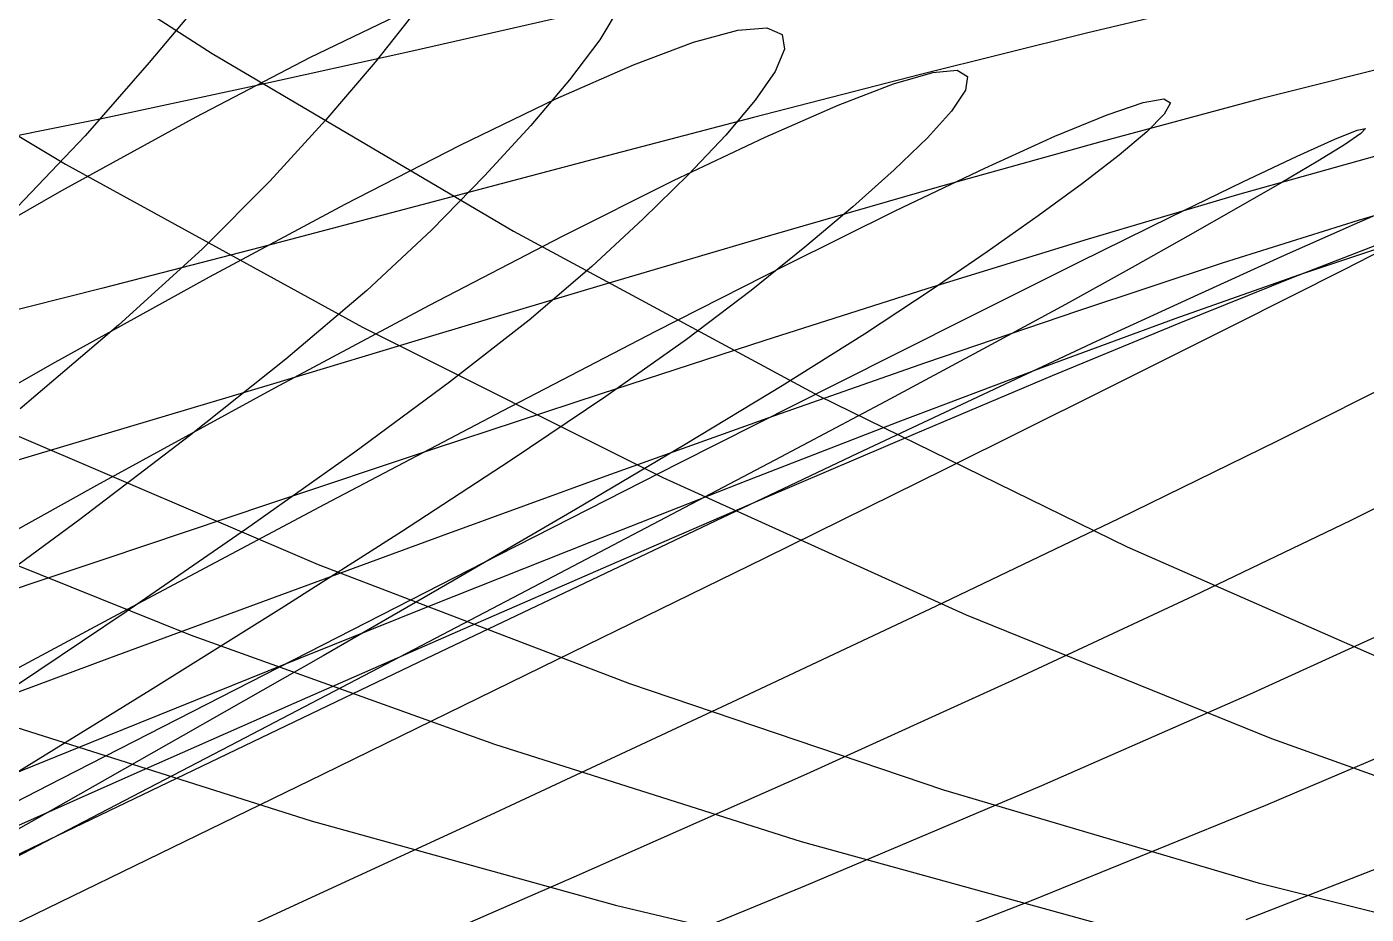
# Model space of a CAD drawing. Extents: x -607 to 1285, y -867 to 355.
# Drawn here: x 855.6 to 963.6, y -409.6 to -338 of the extents above; entities that cross this region are included whole.
import ezdxf

# ---------------------------------------------------------------- set-up
doc = ezdxf.new("R2010")
doc.units = 0
for name, color, linetype in [('0_10004', 7, 'CONTINUOUS'), ('0_10005', 7, 'CONTINUOUS'), ('0_10006', 7, 'CONTINUOUS'), ('0_10007', 7, 'CONTINUOUS'), ('0_10108', 7, 'CONTINUOUS'), ('0_10109', 7, 'CONTINUOUS'), ('0_10110', 7, 'CONTINUOUS'), ('0_10111', 7, 'CONTINUOUS'), ('0_10112', 7, 'CONTINUOUS'), ('0_10210', 7, 'CONTINUOUS'), ('0_10211', 7, 'CONTINUOUS'), ('0_10212', 7, 'CONTINUOUS'), ('0_10213', 7, 'CONTINUOUS'), ('0_10214', 7, 'CONTINUOUS'), ('0_10215', 7, 'CONTINUOUS'), ('0_10313', 7, 'CONTINUOUS'), ('0_10314', 7, 'CONTINUOUS'), ('0_10315', 7, 'CONTINUOUS'), ('0_10316', 7, 'CONTINUOUS'), ('0_10317', 7, 'CONTINUOUS'), ('0_7444', 7, 'CONTINUOUS'), ('0_7445', 7, 'CONTINUOUS'), ('0_7446', 7, 'CONTINUOUS'), ('0_7447', 7, 'CONTINUOUS'), ('0_7547', 7, 'CONTINUOUS'), ('0_7548', 7, 'CONTINUOUS'), ('0_7549', 7, 'CONTINUOUS'), ('0_7550', 7, 'CONTINUOUS'), ('0_7551', 7, 'CONTINUOUS'), ('0_7552', 7, 'CONTINUOUS'), ('0_7553', 7, 'CONTINUOUS'), ('0_7638', 7, 'CONTINUOUS'), ('0_7639', 7, 'CONTINUOUS'), ('0_7640', 7, 'CONTINUOUS'), ('0_7641', 7, 'CONTINUOUS'), ('0_7649', 7, 'CONTINUOUS'), ('0_7650', 7, 'CONTINUOUS'), ('0_7651', 7, 'CONTINUOUS'), ('0_7652', 7, 'CONTINUOUS'), ('0_7653', 7, 'CONTINUOUS'), ('0_7654', 7, 'CONTINUOUS'), ('0_7655', 7, 'CONTINUOUS'), ('0_7656', 7, 'CONTINUOUS'), ('0_7657', 7, 'CONTINUOUS'), ('0_7658', 7, 'CONTINUOUS'), ('0_7659', 7, 'CONTINUOUS'), ('0_7741', 7, 'CONTINUOUS'), ('0_7742', 7, 'CONTINUOUS'), ('0_7743', 7, 'CONTINUOUS'), ('0_7744', 7, 'CONTINUOUS'), ('0_7745', 7, 'CONTINUOUS'), ('0_7746', 7, 'CONTINUOUS'), ('0_7747', 7, 'CONTINUOUS'), ('0_7748', 7, 'CONTINUOUS'), ('0_7749', 7, 'CONTINUOUS'), ('0_7750', 7, 'CONTINUOUS'), ('0_7751', 7, 'CONTINUOUS'), ('0_7752', 7, 'CONTINUOUS'), ('0_7753', 7, 'CONTINUOUS'), ('0_7754', 7, 'CONTINUOUS'), ('0_7755', 7, 'CONTINUOUS'), ('0_7756', 7, 'CONTINUOUS'), ('0_7757', 7, 'CONTINUOUS'), ('0_7758', 7, 'CONTINUOUS'), ('0_7759', 7, 'CONTINUOUS'), ('0_7760', 7, 'CONTINUOUS'), ('0_7761', 7, 'CONTINUOUS'), ('0_7762', 7, 'CONTINUOUS'), ('0_7763', 7, 'CONTINUOUS'), ('0_7764', 7, 'CONTINUOUS'), ('0_7844', 7, 'CONTINUOUS'), ('0_7845', 7, 'CONTINUOUS'), ('0_7846', 7, 'CONTINUOUS'), ('0_7847', 7, 'CONTINUOUS'), ('0_7848', 7, 'CONTINUOUS'), ('0_7849', 7, 'CONTINUOUS'), ('0_7850', 7, 'CONTINUOUS'), ('0_7851', 7, 'CONTINUOUS'), ('0_7852', 7, 'CONTINUOUS'), ('0_7853', 7, 'CONTINUOUS'), ('0_7854', 7, 'CONTINUOUS'), ('0_7855', 7, 'CONTINUOUS'), ('0_7856', 7, 'CONTINUOUS'), ('0_7857', 7, 'CONTINUOUS'), ('0_7858', 7, 'CONTINUOUS'), ('0_7859', 7, 'CONTINUOUS'), ('0_7860', 7, 'CONTINUOUS'), ('0_7861', 7, 'CONTINUOUS'), ('0_7862', 7, 'CONTINUOUS'), ('0_7863', 7, 'CONTINUOUS'), ('0_7864', 7, 'CONTINUOUS'), ('0_7865', 7, 'CONTINUOUS'), ('0_7866', 7, 'CONTINUOUS'), ('0_7867', 7, 'CONTINUOUS'), ('0_7868', 7, 'CONTINUOUS'), ('0_7869', 7, 'CONTINUOUS'), ('0_7947', 7, 'CONTINUOUS'), ('0_7948', 7, 'CONTINUOUS'), ('0_7949', 7, 'CONTINUOUS'), ('0_7950', 7, 'CONTINUOUS'), ('0_7951', 7, 'CONTINUOUS'), ('0_7952', 7, 'CONTINUOUS'), ('0_7953', 7, 'CONTINUOUS'), ('0_7954', 7, 'CONTINUOUS'), ('0_7955', 7, 'CONTINUOUS'), ('0_7956', 7, 'CONTINUOUS'), ('0_7957', 7, 'CONTINUOUS'), ('0_7958', 7, 'CONTINUOUS'), ('0_7959', 7, 'CONTINUOUS'), ('0_7960', 7, 'CONTINUOUS'), ('0_7961', 7, 'CONTINUOUS'), ('0_7962', 7, 'CONTINUOUS'), ('0_7963', 7, 'CONTINUOUS'), ('0_7964', 7, 'CONTINUOUS'), ('0_7965', 7, 'CONTINUOUS'), ('0_7966', 7, 'CONTINUOUS'), ('0_7967', 7, 'CONTINUOUS'), ('0_7968', 7, 'CONTINUOUS'), ('0_7969', 7, 'CONTINUOUS'), ('0_7970', 7, 'CONTINUOUS'), ('0_7971', 7, 'CONTINUOUS'), ('0_7972', 7, 'CONTINUOUS'), ('0_7973', 7, 'CONTINUOUS'), ('0_7974', 7, 'CONTINUOUS'), ('0_7975', 7, 'CONTINUOUS'), ('0_8050', 7, 'CONTINUOUS'), ('0_8051', 7, 'CONTINUOUS'), ('0_8052', 7, 'CONTINUOUS'), ('0_8053', 7, 'CONTINUOUS'), ('0_8054', 7, 'CONTINUOUS'), ('0_8055', 7, 'CONTINUOUS'), ('0_8056', 7, 'CONTINUOUS'), ('0_8057', 7, 'CONTINUOUS'), ('0_8058', 7, 'CONTINUOUS'), ('0_8059', 7, 'CONTINUOUS'), ('0_8060', 7, 'CONTINUOUS'), ('0_8061', 7, 'CONTINUOUS'), ('0_8062', 7, 'CONTINUOUS'), ('0_8063', 7, 'CONTINUOUS'), ('0_8064', 7, 'CONTINUOUS'), ('0_8065', 7, 'CONTINUOUS'), ('0_8066', 7, 'CONTINUOUS'), ('0_8067', 7, 'CONTINUOUS'), ('0_8068', 7, 'CONTINUOUS'), ('0_8069', 7, 'CONTINUOUS'), ('0_8070', 7, 'CONTINUOUS'), ('0_8071', 7, 'CONTINUOUS'), ('0_8072', 7, 'CONTINUOUS'), ('0_8073', 7, 'CONTINUOUS'), ('0_8074', 7, 'CONTINUOUS'), ('0_8075', 7, 'CONTINUOUS'), ('0_8076', 7, 'CONTINUOUS'), ('0_8077', 7, 'CONTINUOUS'), ('0_8078', 7, 'CONTINUOUS'), ('0_8079', 7, 'CONTINUOUS'), ('0_8080', 7, 'CONTINUOUS'), ('0_8152', 7, 'CONTINUOUS'), ('0_8153', 7, 'CONTINUOUS'), ('0_8154', 7, 'CONTINUOUS'), ('0_8155', 7, 'CONTINUOUS'), ('0_8156', 7, 'CONTINUOUS'), ('0_8157', 7, 'CONTINUOUS'), ('0_8158', 7, 'CONTINUOUS'), ('0_8159', 7, 'CONTINUOUS'), ('0_8160', 7, 'CONTINUOUS'), ('0_8161', 7, 'CONTINUOUS'), ('0_8173', 7, 'CONTINUOUS'), ('0_8174', 7, 'CONTINUOUS'), ('0_8175', 7, 'CONTINUOUS'), ('0_8176', 7, 'CONTINUOUS'), ('0_8177', 7, 'CONTINUOUS'), ('0_8178', 7, 'CONTINUOUS'), ('0_8179', 7, 'CONTINUOUS'), ('0_8180', 7, 'CONTINUOUS'), ('0_8181', 7, 'CONTINUOUS'), ('0_8182', 7, 'CONTINUOUS'), ('0_8183', 7, 'CONTINUOUS'), ('0_8184', 7, 'CONTINUOUS'), ('0_8185', 7, 'CONTINUOUS'), ('0_8258', 7, 'CONTINUOUS'), ('0_8259', 7, 'CONTINUOUS'), ('0_8260', 7, 'CONTINUOUS'), ('0_8261', 7, 'CONTINUOUS'), ('0_8262', 7, 'CONTINUOUS'), ('0_8263', 7, 'CONTINUOUS'), ('0_8281', 7, 'CONTINUOUS'), ('0_8282', 7, 'CONTINUOUS'), ('0_8283', 7, 'CONTINUOUS'), ('0_8284', 7, 'CONTINUOUS'), ('0_8285', 7, 'CONTINUOUS'), ('0_8286', 7, 'CONTINUOUS'), ('0_8287', 7, 'CONTINUOUS'), ('0_8288', 7, 'CONTINUOUS'), ('0_8289', 7, 'CONTINUOUS'), ('0_8290', 7, 'CONTINUOUS'), ('0_8361', 7, 'CONTINUOUS'), ('0_8362', 7, 'CONTINUOUS'), ('0_8363', 7, 'CONTINUOUS'), ('0_8364', 7, 'CONTINUOUS'), ('0_8365', 7, 'CONTINUOUS'), ('0_8366', 7, 'CONTINUOUS'), ('0_8385', 7, 'CONTINUOUS'), ('0_8386', 7, 'CONTINUOUS'), ('0_8387', 7, 'CONTINUOUS'), ('0_8388', 7, 'CONTINUOUS'), ('0_8389', 7, 'CONTINUOUS'), ('0_8390', 7, 'CONTINUOUS'), ('0_8391', 7, 'CONTINUOUS'), ('0_8392', 7, 'CONTINUOUS'), ('0_8393', 7, 'CONTINUOUS'), ('0_8394', 7, 'CONTINUOUS'), ('0_8465', 7, 'CONTINUOUS'), ('0_8466', 7, 'CONTINUOUS'), ('0_8467', 7, 'CONTINUOUS'), ('0_8468', 7, 'CONTINUOUS'), ('0_8490', 7, 'CONTINUOUS'), ('0_8491', 7, 'CONTINUOUS'), ('0_8492', 7, 'CONTINUOUS'), ('0_8493', 7, 'CONTINUOUS'), ('0_8494', 7, 'CONTINUOUS'), ('0_8495', 7, 'CONTINUOUS'), ('0_8496', 7, 'CONTINUOUS'), ('0_8497', 7, 'CONTINUOUS'), ('0_8498', 7, 'CONTINUOUS'), ('0_8499', 7, 'CONTINUOUS'), ('0_8568', 7, 'CONTINUOUS'), ('0_8569', 7, 'CONTINUOUS'), ('0_8570', 7, 'CONTINUOUS'), ('0_8595', 7, 'CONTINUOUS'), ('0_8596', 7, 'CONTINUOUS'), ('0_8597', 7, 'CONTINUOUS'), ('0_8598', 7, 'CONTINUOUS'), ('0_8599', 7, 'CONTINUOUS'), ('0_8600', 7, 'CONTINUOUS'), ('0_8601', 7, 'CONTINUOUS'), ('0_8602', 7, 'CONTINUOUS'), ('0_8603', 7, 'CONTINUOUS'), ('0_8673', 7, 'CONTINUOUS'), ('0_8700', 7, 'CONTINUOUS'), ('0_8701', 7, 'CONTINUOUS'), ('0_8702', 7, 'CONTINUOUS'), ('0_8703', 7, 'CONTINUOUS'), ('0_8704', 7, 'CONTINUOUS'), ('0_8705', 7, 'CONTINUOUS'), ('0_8706', 7, 'CONTINUOUS'), ('0_8707', 7, 'CONTINUOUS'), ('0_8708', 7, 'CONTINUOUS'), ('0_8806', 7, 'CONTINUOUS'), ('0_8807', 7, 'CONTINUOUS'), ('0_8808', 7, 'CONTINUOUS'), ('0_8809', 7, 'CONTINUOUS'), ('0_8810', 7, 'CONTINUOUS'), ('0_8811', 7, 'CONTINUOUS'), ('0_8812', 7, 'CONTINUOUS'), ('0_8813', 7, 'CONTINUOUS'), ('0_8913', 7, 'CONTINUOUS'), ('0_8914', 7, 'CONTINUOUS'), ('0_8915', 7, 'CONTINUOUS'), ('0_8916', 7, 'CONTINUOUS'), ('0_9901', 7, 'CONTINUOUS'), ('0_9902', 7, 'CONTINUOUS'), ('0_9903', 7, 'CONTINUOUS')]:
    doc.layers.add(name, color=color, linetype=linetype)

msp = doc.modelspace()

# ---------------------------------------------------------------- linework, layer by layer
at = {"layer": '0_10004'}
msp.add_polyline3d([(844.6211, -377.3169, -2871.3809), (868.819, -387.0437, -2840.7332)], dxfattribs=at)
at = {"layer": '0_10005'}
msp.add_polyline3d([(868.819, -387.0437, -2840.7332), (893.3244, -395.8508, -2810.1282)], dxfattribs=at)
at = {"layer": '0_10006'}
msp.add_polyline3d([(893.3244, -395.8508, -2810.1282), (918.041, -403.7007, -2779.6875)], dxfattribs=at)
at = {"layer": '0_10007'}
msp.add_polyline3d([(918.041, -403.7007, -2779.6875), (942.8724, -410.5557, -2749.5327)], dxfattribs=at)
at = {"layer": '0_10108'}
msp.add_polyline3d([(854.2898, -370.7341, -2866.3315), (879.1126, -381.355, -2835.6125)], dxfattribs=at)
at = {"layer": '0_10109'}
msp.add_polyline3d([(879.1126, -381.355, -2835.6125), (904.2161, -390.965, -2804.9768)], dxfattribs=at)
at = {"layer": '0_10110'}
msp.add_polyline3d([(904.2161, -390.965, -2804.9768), (929.5022, -399.5316, -2774.5422)], dxfattribs=at)
at = {"layer": '0_10111'}
msp.add_polyline3d([(929.5022, -399.5316, -2774.5422), (954.8726, -407.0231, -2744.4268)], dxfattribs=at)
at = {"layer": '0_10112'}
msp.add_polyline3d([(954.8726, -407.0231, -2744.4268), (980.2293, -413.4065, -2714.7483)], dxfattribs=at)
at = {"layer": '0_10210'}
msp.add_polyline3d([(835.2723, -334.9896, -2901.2136), (858.7778, -349.0977, -2871.6062)], dxfattribs=at)
at = {"layer": '0_10211'}
msp.add_polyline3d([(858.7778, -349.0977, -2871.6062), (882.684, -362.2356, -2841.9163)], dxfattribs=at)
at = {"layer": '0_10212'}
msp.add_polyline3d([(882.684, -362.2356, -2841.9163), (906.9025, -374.3596, -2812.2515)], dxfattribs=at)
at = {"layer": '0_10213'}
msp.add_polyline3d([(906.9025, -374.3596, -2812.2515), (931.3451, -385.4258, -2782.7202)], dxfattribs=at)
at = {"layer": '0_10214'}
msp.add_polyline3d([(931.3451, -385.4258, -2782.7202), (955.9233, -395.3899, -2753.4307)], dxfattribs=at)
at = {"layer": '0_10215'}
msp.add_polyline3d([(955.9233, -395.3899, -2753.4307), (980.5491, -404.2084, -2724.4907)], dxfattribs=at)
at = {"layer": '0_10313'}
msp.add_polyline3d([(846.7221, -324.8274, -2893.1736), (870.5857, -340.1631, -2863.7925)], dxfattribs=at)
at = {"layer": '0_10314'}
msp.add_polyline3d([(870.5857, -340.1631, -2863.7925), (894.8677, -354.4923, -2834.3008)], dxfattribs=at)
at = {"layer": '0_10315'}
msp.add_polyline3d([(894.8677, -354.4923, -2834.3008), (919.4757, -367.7638, -2804.8098)], dxfattribs=at)
at = {"layer": '0_10316'}
msp.add_polyline3d([(919.4757, -367.7638, -2804.8098), (944.3176, -379.9262, -2775.4304)], dxfattribs=at)
at = {"layer": '0_10317'}
msp.add_polyline3d([(944.3176, -379.9262, -2775.4304), (969.301, -390.9285, -2746.2737)], dxfattribs=at)
at = {"layer": '0_7444'}
msp.add_polyline3d([(870.2236, -335.2614, -2424.8665), (865.5161, -340.8921, -2425.705)], dxfattribs=at)
at = {"layer": '0_7445'}
msp.add_polyline3d([(865.5161, -340.8921, -2425.705), (860.3377, -346.7953, -2427.3267)], dxfattribs=at)
at = {"layer": '0_7446'}
msp.add_polyline3d([(860.3377, -346.7953, -2427.3267), (860.3377, -346.7955, -2427.3262)], dxfattribs=at)
at = {"layer": '0_7447'}
msp.add_polyline3d([(860.3377, -346.7955, -2427.3262), (854.3264, -353.1244, -2430.4666)], dxfattribs=at)
at = {"layer": '0_7547'}
msp.add_polyline3d([(887.0845, -336.6227, -2431.6536), (883.7249, -340.8722, -2431.836)], dxfattribs=at)
at = {"layer": '0_7548'}
msp.add_polyline3d([(883.7249, -340.8722, -2431.836), (879.7459, -345.5132, -2432.9138)], dxfattribs=at)
at = {"layer": '0_7549'}
msp.add_polyline3d([(879.7459, -345.5132, -2432.9138), (875.2311, -350.4752, -2434.8052)], dxfattribs=at)
at = {"layer": '0_7550'}
msp.add_polyline3d([(875.2311, -350.4752, -2434.8052), (875.2313, -350.4749, -2434.8052)], dxfattribs=at)
at = {"layer": '0_7551'}
msp.add_polyline3d([(875.2313, -350.4749, -2434.8052), (869.7861, -355.9346, -2438.2402)], dxfattribs=at)
at = {"layer": '0_7552'}
msp.add_polyline3d([(869.7861, -355.9346, -2438.2402), (863.0402, -362.0721, -2443.8728)], dxfattribs=at)
at = {"layer": '0_7553'}
msp.add_polyline3d([(863.0402, -362.0721, -2443.8728), (855.1133, -368.822, -2451.5078)], dxfattribs=at)
at = {"layer": '0_7638'}
msp.add_polyline3d([(845.9551, -358.3866, -2548.8713), (858.4771, -351.2138, -2530.2092)], dxfattribs=at)
at = {"layer": '0_7639'}
msp.add_polyline3d([(858.4771, -351.2138, -2530.2092), (869.2857, -345.2725, -2513.596)], dxfattribs=at)
at = {"layer": '0_7640'}
msp.add_polyline3d([(869.2857, -345.2725, -2513.596), (878.4656, -340.4966, -2498.9397)], dxfattribs=at)
at = {"layer": '0_7641'}
msp.add_polyline3d([(878.4656, -340.4966, -2498.9397), (886.102, -336.82, -2486.1492)], dxfattribs=at)
at = {"layer": '0_7649'}
msp.add_polyline3d([(903.4702, -336.3169, -2441.1733), (901.8157, -339.0571, -2440.0159)], dxfattribs=at)
at = {"layer": '0_7650'}
msp.add_polyline3d([(901.8157, -339.0571, -2440.0159), (899.3823, -342.3022, -2439.9011)], dxfattribs=at)
at = {"layer": '0_7651'}
msp.add_polyline3d([(899.3823, -342.3022, -2439.9011), (896.2546, -345.9861, -2440.7373)], dxfattribs=at)
at = {"layer": '0_7652'}
msp.add_polyline3d([(896.2546, -345.9861, -2440.7373), (892.5179, -350.0426, -2442.4333)], dxfattribs=at)
at = {"layer": '0_7653'}
msp.add_polyline3d([(892.5179, -350.0426, -2442.4333), (888.2569, -354.406, -2444.8975)], dxfattribs=at)
at = {"layer": '0_7654'}
msp.add_polyline3d([(888.2569, -354.406, -2444.8975), (888.2568, -354.4061, -2444.8977)], dxfattribs=at)
at = {"layer": '0_7655'}
msp.add_polyline3d([(888.2568, -354.4061, -2444.8977), (883.0545, -359.2675, -2448.8481)], dxfattribs=at)
at = {"layer": '0_7656'}
msp.add_polyline3d([(883.0545, -359.2675, -2448.8481), (876.5182, -364.8181, -2454.9375)], dxfattribs=at)
at = {"layer": '0_7657'}
msp.add_polyline3d([(876.5182, -364.8181, -2454.9375), (868.7706, -370.9925, -2462.9746)], dxfattribs=at)
at = {"layer": '0_7658'}
msp.add_polyline3d([(868.7706, -370.9925, -2462.9746), (859.9335, -377.7245, -2472.769)], dxfattribs=at)
at = {"layer": '0_7659'}
msp.add_polyline3d([(859.9335, -377.7245, -2472.769), (850.1293, -384.9487, -2484.1301)], dxfattribs=at)
at = {"layer": '0_7741'}
msp.add_polyline3d([(843.2035, -373.4523, -2569.1458), (857.7018, -365.1951, -2548.5205)], dxfattribs=at)
at = {"layer": '0_7742'}
msp.add_polyline3d([(857.7018, -365.1951, -2548.5205), (870.3704, -358.1674, -2530.1484)], dxfattribs=at)
at = {"layer": '0_7743'}
msp.add_polyline3d([(870.3704, -358.1674, -2530.1484), (881.2979, -352.306, -2513.927)], dxfattribs=at)
at = {"layer": '0_7744'}
msp.add_polyline3d([(881.2979, -352.306, -2513.927), (890.5731, -347.5478, -2499.7537)], dxfattribs=at)
at = {"layer": '0_7745'}
msp.add_polyline3d([(890.5731, -347.5478, -2499.7537), (898.285, -343.8297, -2487.5254)], dxfattribs=at)
at = {"layer": '0_7746'}
msp.add_polyline3d([(898.285, -343.8297, -2487.5254), (904.522, -341.0883, -2477.1396)], dxfattribs=at)
at = {"layer": '0_7747'}
msp.add_polyline3d([(904.522, -341.0883, -2477.1396), (909.3731, -339.2607, -2468.4934)], dxfattribs=at)
at = {"layer": '0_7748'}
msp.add_polyline3d([(909.3731, -339.2607, -2468.4934), (912.9271, -338.2837, -2461.4841)], dxfattribs=at)
at = {"layer": '0_7749'}
msp.add_polyline3d([(912.9271, -338.2837, -2461.4841), (915.2725, -338.0941, -2456.009)], dxfattribs=at)
at = {"layer": '0_7750'}
msp.add_polyline3d([(915.2725, -338.0941, -2456.009), (916.4983, -338.6286, -2451.965)], dxfattribs=at)
at = {"layer": '0_7751'}
msp.add_polyline3d([(916.4983, -338.6286, -2451.965), (916.6933, -339.8242, -2449.25)], dxfattribs=at)
at = {"layer": '0_7752'}
msp.add_polyline3d([(916.6933, -339.8242, -2449.25), (915.9461, -341.6175, -2447.761)], dxfattribs=at)
at = {"layer": '0_7753'}
msp.add_polyline3d([(915.9461, -341.6175, -2447.761), (914.3456, -343.9457, -2447.3948)], dxfattribs=at)
at = {"layer": '0_7754'}
msp.add_polyline3d([(914.3456, -343.9457, -2447.3948), (911.9805, -346.7454, -2448.049)], dxfattribs=at)
at = {"layer": '0_7755'}
msp.add_polyline3d([(911.9805, -346.7454, -2448.049), (908.9395, -349.9534, -2449.621)], dxfattribs=at)
at = {"layer": '0_7756'}
msp.add_polyline3d([(908.9395, -349.9534, -2449.621), (905.3115, -353.5068, -2452.0078)], dxfattribs=at)
at = {"layer": '0_7757'}
msp.add_polyline3d([(905.3115, -353.5068, -2452.0078), (901.1851, -357.3422, -2455.1067)], dxfattribs=at)
at = {"layer": '0_7758'}
msp.add_polyline3d([(901.1851, -357.3422, -2455.1067), (901.1851, -357.3422, -2455.1067)], dxfattribs=at)
at = {"layer": '0_7759'}
msp.add_polyline3d([(901.1851, -357.3422, -2455.1067), (896.1245, -361.663, -2459.6218)], dxfattribs=at)
at = {"layer": '0_7760'}
msp.add_polyline3d([(896.1245, -361.663, -2459.6218), (889.7167, -366.6712, -2466.2024)], dxfattribs=at)
at = {"layer": '0_7761'}
msp.add_polyline3d([(889.7167, -366.6712, -2466.2024), (882.0849, -372.3019, -2474.6636)], dxfattribs=at)
at = {"layer": '0_7762'}
msp.add_polyline3d([(882.0849, -372.3019, -2474.6636), (873.3524, -378.4901, -2484.8198)], dxfattribs=at)
at = {"layer": '0_7763'}
msp.add_polyline3d([(873.3524, -378.4901, -2484.8198), (863.6422, -385.171, -2496.4868)], dxfattribs=at)
at = {"layer": '0_7764'}
msp.add_polyline3d([(863.6422, -385.171, -2496.4868), (853.0778, -392.2794, -2509.479)], dxfattribs=at)
at = {"layer": '0_7844'}
msp.add_polyline3d([(844.9579, -384.0442, -2584.314), (861.2799, -374.9675, -2561.7717)], dxfattribs=at)
at = {"layer": '0_7845'}
msp.add_polyline3d([(861.2799, -374.9675, -2561.7717), (875.6237, -367.1287, -2541.723)], dxfattribs=at)
at = {"layer": '0_7846'}
msp.add_polyline3d([(875.6237, -367.1287, -2541.723), (888.0848, -360.4658, -2524.0518)], dxfattribs=at)
at = {"layer": '0_7847'}
msp.add_polyline3d([(888.0848, -360.4658, -2524.0518), (898.7587, -354.9164, -2508.6423)], dxfattribs=at)
at = {"layer": '0_7848'}
msp.add_polyline3d([(898.7587, -354.9164, -2508.6423), (907.7409, -350.4182, -2495.3784)], dxfattribs=at)
at = {"layer": '0_7849'}
msp.add_polyline3d([(907.7409, -350.4182, -2495.3784), (915.1268, -346.909, -2484.1438)], dxfattribs=at)
at = {"layer": '0_7850'}
msp.add_polyline3d([(915.1268, -346.909, -2484.1438), (921.0119, -344.3267, -2474.8228)], dxfattribs=at)
at = {"layer": '0_7851'}
msp.add_polyline3d([(921.0119, -344.3267, -2474.8228), (925.4918, -342.6089, -2467.2988)], dxfattribs=at)
at = {"layer": '0_7852'}
msp.add_polyline3d([(925.4918, -342.6089, -2467.2988), (928.6619, -341.6934, -2461.456)], dxfattribs=at)
at = {"layer": '0_7853'}
msp.add_polyline3d([(928.6619, -341.6934, -2461.456), (930.6177, -341.5178, -2457.1787)], dxfattribs=at)
at = {"layer": '0_7854'}
msp.add_polyline3d([(930.6177, -341.5178, -2457.1787), (931.4547, -342.0201, -2454.35)], dxfattribs=at)
at = {"layer": '0_7855'}
msp.add_polyline3d([(931.4547, -342.0201, -2454.35), (931.2685, -343.1378, -2452.8547)], dxfattribs=at)
at = {"layer": '0_7856'}
msp.add_polyline3d([(931.2685, -343.1378, -2452.8547), (930.1544, -344.8088, -2452.5762)], dxfattribs=at)
at = {"layer": '0_7857'}
msp.add_polyline3d([(930.1544, -344.8088, -2452.5762), (928.208, -346.9708, -2453.3984)], dxfattribs=at)
at = {"layer": '0_7858'}
msp.add_polyline3d([(928.208, -346.9708, -2453.3984), (925.5248, -349.5616, -2455.2056)], dxfattribs=at)
at = {"layer": '0_7859'}
msp.add_polyline3d([(925.5248, -349.5616, -2455.2056), (922.2003, -352.5189, -2457.8813)], dxfattribs=at)
at = {"layer": '0_7860'}
msp.add_polyline3d([(922.2003, -352.5189, -2457.8813), (918.3299, -355.7804, -2461.31)], dxfattribs=at)
at = {"layer": '0_7861'}
msp.add_polyline3d([(918.3299, -355.7804, -2461.31), (914.0092, -359.284, -2465.375)], dxfattribs=at)
at = {"layer": '0_7862'}
msp.add_polyline3d([(914.0092, -359.284, -2465.375), (914.0092, -359.2839, -2465.375)], dxfattribs=at)
at = {"layer": '0_7863'}
msp.add_polyline3d([(914.0092, -359.2839, -2465.375), (908.8039, -363.2327, -2470.7424)], dxfattribs=at)
at = {"layer": '0_7864'}
msp.add_polyline3d([(908.8039, -363.2327, -2470.7424), (902.2957, -367.8312, -2478.0386)], dxfattribs=at)
at = {"layer": '0_7865'}
msp.add_polyline3d([(902.2957, -367.8312, -2478.0386), (894.6041, -373.0179, -2487.09)], dxfattribs=at)
at = {"layer": '0_7866'}
msp.add_polyline3d([(894.6041, -373.0179, -2487.09), (885.8486, -378.7318, -2497.722)], dxfattribs=at)
at = {"layer": '0_7867'}
msp.add_polyline3d([(885.8486, -378.7318, -2497.722), (876.1489, -384.9115, -2509.7605)], dxfattribs=at)
at = {"layer": '0_7868'}
msp.add_polyline3d([(876.1489, -384.9115, -2509.7605), (865.6245, -391.4959, -2523.0315)], dxfattribs=at)
at = {"layer": '0_7869'}
msp.add_polyline3d([(865.6245, -391.4959, -2523.0315), (854.3947, -398.4236, -2537.3608)], dxfattribs=at)
at = {"layer": '0_7947'}
msp.add_polyline3d([(844.8909, -395.1069, -2600.9617), (863.3486, -385.1834, -2575.9998)], dxfattribs=at)
at = {"layer": '0_7948'}
msp.add_polyline3d([(863.3486, -385.1834, -2575.9998), (879.6736, -376.4909, -2553.7866)], dxfattribs=at)
at = {"layer": '0_7949'}
msp.add_polyline3d([(879.6736, -376.4909, -2553.7866), (893.9665, -368.9699, -2534.1946)], dxfattribs=at)
at = {"layer": '0_7950'}
msp.add_polyline3d([(893.9665, -368.9699, -2534.1946), (906.3281, -362.5606, -2517.0967)], dxfattribs=at)
at = {"layer": '0_7951'}
msp.add_polyline3d([(906.3281, -362.5606, -2517.0967), (916.8593, -357.2034, -2502.3655)], dxfattribs=at)
at = {"layer": '0_7952'}
msp.add_polyline3d([(916.8593, -357.2034, -2502.3655), (925.6606, -352.8386, -2489.873)], dxfattribs=at)
at = {"layer": '0_7953'}
msp.add_polyline3d([(925.6606, -352.8386, -2489.873), (932.8329, -349.4066, -2479.4922)], dxfattribs=at)
at = {"layer": '0_7954'}
msp.add_polyline3d([(932.8329, -349.4066, -2479.4922), (938.4772, -346.8476, -2471.0957)], dxfattribs=at)
at = {"layer": '0_7955'}
msp.add_polyline3d([(938.4772, -346.8476, -2471.0957), (942.6939, -345.1021, -2464.5557)], dxfattribs=at)
at = {"layer": '0_7956'}
msp.add_polyline3d([(942.6939, -345.1021, -2464.5557), (945.5839, -344.1103, -2459.745)], dxfattribs=at)
at = {"layer": '0_7957'}
msp.add_polyline3d([(945.5839, -344.1103, -2459.745), (947.248, -343.8127, -2456.5361)], dxfattribs=at)
at = {"layer": '0_7958'}
msp.add_polyline3d([(947.248, -343.8127, -2456.5361), (947.7868, -344.1495, -2454.8015)], dxfattribs=at)
at = {"layer": '0_7959'}
msp.add_polyline3d([(947.7868, -344.1495, -2454.8015), (947.3012, -345.0612, -2454.4138)], dxfattribs=at)
at = {"layer": '0_7960'}
msp.add_polyline3d([(947.3012, -345.0612, -2454.4138), (945.892, -346.4878, -2455.2456)], dxfattribs=at)
at = {"layer": '0_7961'}
msp.add_polyline3d([(945.892, -346.4878, -2455.2456), (943.6599, -348.37, -2457.1694)], dxfattribs=at)
at = {"layer": '0_7962'}
msp.add_polyline3d([(943.6599, -348.37, -2457.1694), (940.7055, -350.6479, -2460.0576)], dxfattribs=at)
at = {"layer": '0_7963'}
msp.add_polyline3d([(940.7055, -350.6479, -2460.0576), (937.1298, -353.262, -2463.783)], dxfattribs=at)
at = {"layer": '0_7964'}
msp.add_polyline3d([(937.1298, -353.262, -2463.783), (933.0336, -356.1526, -2468.2178)], dxfattribs=at)
at = {"layer": '0_7965'}
msp.add_polyline3d([(933.0336, -356.1526, -2468.2178), (928.5173, -359.26, -2473.2349)], dxfattribs=at)
at = {"layer": '0_7966'}
msp.add_polyline3d([(928.5173, -359.26, -2473.2349), (928.5174, -359.2598, -2473.2349)], dxfattribs=at)
at = {"layer": '0_7967'}
msp.add_polyline3d([(928.5174, -359.2598, -2473.2349), (923.1481, -362.7907, -2479.4622)], dxfattribs=at)
at = {"layer": '0_7968'}
msp.add_polyline3d([(923.1481, -362.7907, -2479.4622), (916.5035, -366.9519, -2487.503)], dxfattribs=at)
at = {"layer": '0_7969'}
msp.add_polyline3d([(916.5035, -366.9519, -2487.503), (908.7009, -371.6846, -2497.192)], dxfattribs=at)
at = {"layer": '0_7970'}
msp.add_polyline3d([(908.7009, -371.6846, -2497.192), (899.8576, -376.9296, -2508.364)], dxfattribs=at)
at = {"layer": '0_7971'}
msp.add_polyline3d([(899.8576, -376.9296, -2508.364), (890.091, -382.6281, -2520.8538)], dxfattribs=at)
at = {"layer": '0_7972'}
msp.add_polyline3d([(890.091, -382.6281, -2520.8538), (879.5184, -388.7207, -2534.4963)], dxfattribs=at)
at = {"layer": '0_7973'}
msp.add_polyline3d([(879.5184, -388.7207, -2534.4963), (868.2571, -395.1486, -2549.1265)], dxfattribs=at)
at = {"layer": '0_7974'}
msp.add_polyline3d([(868.2571, -395.1486, -2549.1265), (856.4246, -401.8525, -2564.5793)], dxfattribs=at)
at = {"layer": '0_7975'}
msp.add_polyline3d([(856.4246, -401.8525, -2564.5793), (844.1381, -408.7734, -2580.6892)], dxfattribs=at)
at = {"layer": '0_8050'}
msp.add_polyline3d([(837.531, -409.3755, -2626.3706), (858.4562, -398.6187, -2598.4546)], dxfattribs=at)
at = {"layer": '0_8051'}
msp.add_polyline3d([(858.4562, -398.6187, -2598.4546), (877.1412, -389.0401, -2573.4873)], dxfattribs=at)
at = {"layer": '0_8052'}
msp.add_polyline3d([(877.1412, -389.0401, -2573.4873), (893.6862, -380.5865, -2551.338)], dxfattribs=at)
at = {"layer": '0_8053'}
msp.add_polyline3d([(893.6862, -380.5865, -2551.338), (908.1915, -373.2047, -2531.8745)], dxfattribs=at)
at = {"layer": '0_8054'}
msp.add_polyline3d([(908.1915, -373.2047, -2531.8745), (920.7574, -366.8414, -2514.9663)], dxfattribs=at)
at = {"layer": '0_8055'}
msp.add_polyline3d([(920.7574, -366.8414, -2514.9663), (931.4843, -361.4435, -2500.482)], dxfattribs=at)
at = {"layer": '0_8056'}
msp.add_polyline3d([(931.4843, -361.4435, -2500.482), (940.4723, -356.9576, -2488.2898)], dxfattribs=at)
at = {"layer": '0_8057'}
msp.add_polyline3d([(940.4723, -356.9576, -2488.2898), (947.8219, -353.3307, -2478.259)], dxfattribs=at)
at = {"layer": '0_8058'}
msp.add_polyline3d([(947.8219, -353.3307, -2478.259), (953.6331, -350.5095, -2470.2578)], dxfattribs=at)
at = {"layer": '0_8059'}
msp.add_polyline3d([(953.6331, -350.5095, -2470.2578), (958.0065, -348.4407, -2464.1553)], dxfattribs=at)
at = {"layer": '0_8060'}
msp.add_polyline3d([(958.0065, -348.4407, -2464.1553), (961.0421, -347.071, -2459.82)], dxfattribs=at)
at = {"layer": '0_8061'}
msp.add_polyline3d([(961.0421, -347.071, -2459.82), (962.8404, -346.3475, -2457.1208)], dxfattribs=at)
at = {"layer": '0_8062'}
msp.add_polyline3d([(962.8404, -346.3475, -2457.1208), (963.5016, -346.2167, -2455.926)], dxfattribs=at)
at = {"layer": '0_8063'}
msp.add_polyline3d([(963.5016, -346.2167, -2455.926), (963.126, -346.6255, -2456.1047)], dxfattribs=at)
at = {"layer": '0_8064'}
msp.add_polyline3d([(963.126, -346.6255, -2456.1047), (961.8138, -347.5205, -2457.5256)], dxfattribs=at)
at = {"layer": '0_8065'}
msp.add_polyline3d([(961.8138, -347.5205, -2457.5256), (959.6655, -348.8486, -2460.0571)], dxfattribs=at)
at = {"layer": '0_8066'}
msp.add_polyline3d([(959.6655, -348.8486, -2460.0571), (956.7812, -350.5566, -2463.568)], dxfattribs=at)
at = {"layer": '0_8067'}
msp.add_polyline3d([(956.7812, -350.5566, -2463.568), (953.2613, -352.5913, -2467.9275)], dxfattribs=at)
at = {"layer": '0_8068'}
msp.add_polyline3d([(953.2613, -352.5913, -2467.9275), (949.206, -354.8994, -2473.0037)], dxfattribs=at)
at = {"layer": '0_8069'}
msp.add_polyline3d([(949.206, -354.8994, -2473.0037), (944.7156, -357.4277, -2478.6655)], dxfattribs=at)
at = {"layer": '0_8070'}
msp.add_polyline3d([(944.7156, -357.4277, -2478.6655), (944.7155, -357.4279, -2478.6653)], dxfattribs=at)
at = {"layer": '0_8071'}
msp.add_polyline3d([(944.7155, -357.4279, -2478.6653), (939.3496, -360.3933, -2485.5144)], dxfattribs=at)
at = {"layer": '0_8072'}
msp.add_polyline3d([(939.3496, -360.3933, -2485.5144), (932.6808, -364.0084, -2494.1316)], dxfattribs=at)
at = {"layer": '0_8073'}
msp.add_polyline3d([(932.6808, -364.0084, -2494.1316), (924.829, -368.213, -2504.355)], dxfattribs=at)
at = {"layer": '0_8074'}
msp.add_polyline3d([(924.829, -368.213, -2504.355), (915.9137, -372.9471, -2516.023)], dxfattribs=at)
at = {"layer": '0_8075'}
msp.add_polyline3d([(915.9137, -372.9471, -2516.023), (906.0547, -378.1508, -2528.9731)], dxfattribs=at)
at = {"layer": '0_8076'}
msp.add_polyline3d([(906.0547, -378.1508, -2528.9731), (895.3718, -383.7637, -2543.0437)], dxfattribs=at)
at = {"layer": '0_8077'}
msp.add_polyline3d([(895.3718, -383.7637, -2543.0437), (883.9846, -389.7261, -2558.0728)], dxfattribs=at)
at = {"layer": '0_8078'}
msp.add_polyline3d([(883.9846, -389.7261, -2558.0728), (872.0128, -395.978, -2573.8982)], dxfattribs=at)
at = {"layer": '0_8079'}
msp.add_polyline3d([(872.0128, -395.978, -2573.8982), (859.5764, -402.4589, -2590.3582)], dxfattribs=at)
at = {"layer": '0_8080'}
msp.add_polyline3d([(859.5764, -402.4589, -2590.3582), (846.7949, -409.1091, -2607.2905)], dxfattribs=at)
at = {"layer": '0_8152'}
msp.add_polyline3d([(835.6548, -419.5911, -2644.1501), (858.299, -408.5924, -2614.1758)], dxfattribs=at)
at = {"layer": '0_8153'}
msp.add_polyline3d([(858.299, -408.5924, -2614.1758), (858.2991, -408.5923, -2614.1758)], dxfattribs=at)
at = {"layer": '0_8154'}
msp.add_polyline3d([(858.2991, -408.5923, -2614.1758), (879.5012, -398.266, -2586.1492)], dxfattribs=at)
at = {"layer": '0_8155'}
msp.add_polyline3d([(879.5012, -398.266, -2586.1492), (898.3921, -389.0326, -2561.2239)], dxfattribs=at)
at = {"layer": '0_8156'}
msp.add_polyline3d([(898.3921, -389.0326, -2561.2239), (915.0763, -380.8431, -2539.258)], dxfattribs=at)
at = {"layer": '0_8157'}
msp.add_polyline3d([(915.0763, -380.8431, -2539.258), (929.6586, -373.6489, -2520.1108)], dxfattribs=at)
at = {"layer": '0_8158'}
msp.add_polyline3d([(929.6586, -373.6489, -2520.1108), (942.2438, -367.4006, -2503.6404)], dxfattribs=at)
at = {"layer": '0_8159'}
msp.add_polyline3d([(942.2438, -367.4006, -2503.6404), (952.9366, -362.0497, -2489.7053)], dxfattribs=at)
at = {"layer": '0_8160'}
msp.add_polyline3d([(952.9366, -362.0497, -2489.7053), (961.8419, -357.547, -2478.1646)], dxfattribs=at)
at = {"layer": '0_8161'}
msp.add_polyline3d([(961.8419, -357.547, -2478.1646), (969.0643, -353.8438, -2468.8762)], dxfattribs=at)
at = {"layer": '0_8173'}
msp.add_polyline3d([(967.4088, -351.871, -2474.9414), (962.6091, -353.9435, -2481.656)], dxfattribs=at)
at = {"layer": '0_8174'}
msp.add_polyline3d([(962.6091, -353.9435, -2481.656), (962.6093, -353.9432, -2481.656)], dxfattribs=at)
at = {"layer": '0_8175'}
msp.add_polyline3d([(962.6093, -353.9432, -2481.656), (956.9471, -356.452, -2489.488)], dxfattribs=at)
at = {"layer": '0_8176'}
msp.add_polyline3d([(956.9471, -356.452, -2489.488), (949.9952, -359.6137, -2498.9902)], dxfattribs=at)
at = {"layer": '0_8177'}
msp.add_polyline3d([(949.9952, -359.6137, -2498.9902), (941.8724, -363.3685, -2510.0083)], dxfattribs=at)
at = {"layer": '0_8178'}
msp.add_polyline3d([(941.8724, -363.3685, -2510.0083), (932.6976, -367.6568, -2522.3875)], dxfattribs=at)
at = {"layer": '0_8179'}
msp.add_polyline3d([(932.6976, -367.6568, -2522.3875), (922.59, -372.4186, -2535.9731)], dxfattribs=at)
at = {"layer": '0_8180'}
msp.add_polyline3d([(922.59, -372.4186, -2535.9731), (911.6682, -377.5944, -2550.6106)], dxfattribs=at)
at = {"layer": '0_8181'}
msp.add_polyline3d([(911.6682, -377.5944, -2550.6106), (900.0515, -383.124, -2566.1453)], dxfattribs=at)
at = {"layer": '0_8182'}
msp.add_polyline3d([(900.0515, -383.124, -2566.1453), (887.8585, -388.9479, -2582.4224)], dxfattribs=at)
at = {"layer": '0_8183'}
msp.add_polyline3d([(887.8585, -388.9479, -2582.4224), (875.2085, -395.0062, -2599.2874)], dxfattribs=at)
at = {"layer": '0_8184'}
msp.add_polyline3d([(875.2085, -395.0062, -2599.2874), (862.2203, -401.2393, -2616.5857)], dxfattribs=at)
at = {"layer": '0_8185'}
msp.add_polyline3d([(862.2203, -401.2393, -2616.5857), (849.0127, -407.5872, -2634.1626)], dxfattribs=at)
at = {"layer": '0_8258'}
msp.add_polyline3d([(871.6884, -411.3649, -2611.907), (893.0179, -401.5328, -2583.9905)], dxfattribs=at)
at = {"layer": '0_8259'}
msp.add_polyline3d([(893.0179, -401.5328, -2583.9905), (912.049, -392.6624, -2559.2095)], dxfattribs=at)
at = {"layer": '0_8260'}
msp.add_polyline3d([(912.049, -392.6624, -2559.2095), (928.8842, -384.7129, -2537.4219)], dxfattribs=at)
at = {"layer": '0_8261'}
msp.add_polyline3d([(928.8842, -384.7129, -2537.4219), (943.6262, -377.643, -2518.4849)], dxfattribs=at)
at = {"layer": '0_8262'}
msp.add_polyline3d([(943.6262, -377.643, -2518.4849), (956.3777, -371.4117, -2502.256)], dxfattribs=at)
at = {"layer": '0_8263'}
msp.add_polyline3d([(956.3777, -371.4117, -2502.256), (967.2413, -365.9777, -2488.5933)], dxfattribs=at)
at = {"layer": '0_8281'}
msp.add_polyline3d([(965.9243, -355.0355, -2505.3757), (957.7373, -358.2062, -2516.8772)], dxfattribs=at)
at = {"layer": '0_8282'}
msp.add_polyline3d([(957.7373, -358.2062, -2516.8772), (948.4772, -361.9343, -2529.7017)], dxfattribs=at)
at = {"layer": '0_8283'}
msp.add_polyline3d([(948.4772, -361.9343, -2529.7017), (938.2651, -366.1587, -2543.6975)], dxfattribs=at)
at = {"layer": '0_8284'}
msp.add_polyline3d([(938.2651, -366.1587, -2543.6975), (927.2222, -370.8176, -2558.7134)], dxfattribs=at)
at = {"layer": '0_8285'}
msp.add_polyline3d([(927.2222, -370.8176, -2558.7134), (915.4697, -375.8499, -2574.5974)], dxfattribs=at)
at = {"layer": '0_8286'}
msp.add_polyline3d([(915.4697, -375.8499, -2574.5974), (903.1288, -381.1942, -2591.1985)], dxfattribs=at)
at = {"layer": '0_8287'}
msp.add_polyline3d([(903.1288, -381.1942, -2591.1985), (890.3208, -386.7888, -2608.3652)], dxfattribs=at)
at = {"layer": '0_8288'}
msp.add_polyline3d([(890.3208, -386.7888, -2608.3652), (877.1669, -392.5726, -2625.9463)], dxfattribs=at)
at = {"layer": '0_8289'}
msp.add_polyline3d([(877.1669, -392.5726, -2625.9463), (863.7882, -398.4841, -2643.7898)], dxfattribs=at)
at = {"layer": '0_8290'}
msp.add_polyline3d([(863.7882, -398.4841, -2643.7898), (850.306, -404.4619, -2661.7446)], dxfattribs=at)
at = {"layer": '0_8361'}
msp.add_polyline3d([(878.8138, -415.6794, -2618.9749), (899.7607, -406.5521, -2591.8447)], dxfattribs=at)
at = {"layer": '0_8362'}
msp.add_polyline3d([(899.7607, -406.5521, -2591.8447), (918.4861, -398.2348, -2567.7847)], dxfattribs=at)
at = {"layer": '0_8363'}
msp.add_polyline3d([(918.4861, -398.2348, -2567.7847), (935.0879, -390.6948, -2546.6562)], dxfattribs=at)
at = {"layer": '0_8364'}
msp.add_polyline3d([(935.0879, -390.6948, -2546.6562), (949.6638, -383.8992, -2528.3203)], dxfattribs=at)
at = {"layer": '0_8365'}
msp.add_polyline3d([(949.6638, -383.8992, -2528.3203), (962.3116, -377.8153, -2512.638)], dxfattribs=at)
at = {"layer": '0_8366'}
msp.add_polyline3d([(962.3116, -377.8153, -2512.638), (973.1294, -372.4099, -2499.471)], dxfattribs=at)
at = {"layer": '0_8385'}
msp.add_polyline3d([(967.1227, -355.0237, -2531.6619), (958.1094, -358.0408, -2544.4465)], dxfattribs=at)
at = {"layer": '0_8386'}
msp.add_polyline3d([(958.1094, -358.0408, -2544.4465), (948.1416, -361.567, -2558.354)], dxfattribs=at)
at = {"layer": '0_8387'}
msp.add_polyline3d([(948.1416, -361.567, -2558.354), (937.3406, -365.5403, -2573.2378)], dxfattribs=at)
at = {"layer": '0_8388'}
msp.add_polyline3d([(937.3406, -365.5403, -2573.2378), (925.8273, -369.8992, -2588.9521)], dxfattribs=at)
at = {"layer": '0_8389'}
msp.add_polyline3d([(925.8273, -369.8992, -2588.9521), (913.7229, -374.582, -2605.3513)], dxfattribs=at)
at = {"layer": '0_8390'}
msp.add_polyline3d([(913.7229, -374.582, -2605.3513), (901.1485, -379.5269, -2622.2893)], dxfattribs=at)
at = {"layer": '0_8391'}
msp.add_polyline3d([(901.1485, -379.5269, -2622.2893), (888.225, -384.6724, -2639.62)], dxfattribs=at)
at = {"layer": '0_8392'}
msp.add_polyline3d([(888.225, -384.6724, -2639.62), (875.0738, -389.9566, -2657.198)], dxfattribs=at)
at = {"layer": '0_8393'}
msp.add_polyline3d([(875.0738, -389.9566, -2657.198), (861.8157, -395.318, -2674.877)], dxfattribs=at)
at = {"layer": '0_8394'}
msp.add_polyline3d([(861.8157, -395.318, -2674.877), (848.5718, -400.6948, -2692.5107)], dxfattribs=at)
at = {"layer": '0_8465'}
msp.add_polyline3d([(897.2105, -415.9601, -2610.019), (918.4719, -407.207, -2582.7913)], dxfattribs=at)
at = {"layer": '0_8466'}
msp.add_polyline3d([(918.4719, -407.207, -2582.7913), (937.4291, -399.1673, -2558.7832)], dxfattribs=at)
at = {"layer": '0_8467'}
msp.add_polyline3d([(937.4291, -399.1673, -2558.7832), (954.1859, -391.8129, -2537.8455)], dxfattribs=at)
at = {"layer": '0_8468'}
msp.add_polyline3d([(954.1859, -391.8129, -2537.8455), (968.8461, -385.116, -2519.8276)], dxfattribs=at)
at = {"layer": '0_8490'}
msp.add_polyline3d([(973.0546, -350.6517, -2551.864), (962.9194, -353.6351, -2566.203)], dxfattribs=at)
at = {"layer": '0_8491'}
msp.add_polyline3d([(962.9194, -353.6351, -2566.203), (951.9615, -357.0824, -2581.4526)], dxfattribs=at)
at = {"layer": '0_8492'}
msp.add_polyline3d([(951.9615, -357.0824, -2581.4526), (940.301, -360.9304, -2597.4744)], dxfattribs=at)
at = {"layer": '0_8493'}
msp.add_polyline3d([(940.301, -360.9304, -2597.4744), (928.058, -365.1166, -2614.1294)], dxfattribs=at)
at = {"layer": '0_8494'}
msp.add_polyline3d([(928.058, -365.1166, -2614.1294), (915.3525, -369.5785, -2631.2795)], dxfattribs=at)
at = {"layer": '0_8495'}
msp.add_polyline3d([(915.3525, -369.5785, -2631.2795), (902.3047, -374.2529, -2648.7861)], dxfattribs=at)
at = {"layer": '0_8496'}
msp.add_polyline3d([(902.3047, -374.2529, -2648.7861), (889.0346, -379.0773, -2666.5105)], dxfattribs=at)
at = {"layer": '0_8497'}
msp.add_polyline3d([(889.0346, -379.0773, -2666.5105), (875.6622, -383.9889, -2684.3142)], dxfattribs=at)
at = {"layer": '0_8498'}
msp.add_polyline3d([(875.6622, -383.9889, -2684.3142), (862.3076, -388.925, -2702.0586)], dxfattribs=at)
at = {"layer": '0_8499'}
msp.add_polyline3d([(862.3076, -388.925, -2702.0586), (849.0909, -393.8232, -2719.6055)], dxfattribs=at)
at = {"layer": '0_8568'}
msp.add_polyline3d([(915.6781, -416.5807, -2600.795), (936.739, -408.3898, -2574.1487)], dxfattribs=at)
at = {"layer": '0_8569'}
msp.add_polyline3d([(936.739, -408.3898, -2574.1487), (955.4896, -400.7761, -2550.7698)], dxfattribs=at)
at = {"layer": '0_8570'}
msp.add_polyline3d([(955.4896, -400.7761, -2550.7698), (972.0341, -393.7197, -2530.5044)], dxfattribs=at)
at = {"layer": '0_8595'}
msp.add_polyline3d([(964.9019, -348.2772, -2591.2268), (953.1842, -351.5678, -2607.4102)], dxfattribs=at)
at = {"layer": '0_8596'}
msp.add_polyline3d([(953.1842, -351.5678, -2607.4102), (940.902, -355.2117, -2624.1643)], dxfattribs=at)
at = {"layer": '0_8597'}
msp.add_polyline3d([(940.902, -355.2117, -2624.1643), (928.1724, -359.1451, -2641.3604)], dxfattribs=at)
at = {"layer": '0_8598'}
msp.add_polyline3d([(928.1724, -359.1451, -2641.3604), (915.113, -363.3044, -2658.8694)], dxfattribs=at)
at = {"layer": '0_8599'}
msp.add_polyline3d([(915.113, -363.3044, -2658.8694), (901.8411, -367.6257, -2676.562)], dxfattribs=at)
at = {"layer": '0_8600'}
msp.add_polyline3d([(901.8411, -367.6257, -2676.562), (888.474, -372.0453, -2694.3096)], dxfattribs=at)
at = {"layer": '0_8601'}
msp.add_polyline3d([(888.474, -372.0453, -2694.3096), (875.1291, -376.499, -2711.9832)], dxfattribs=at)
at = {"layer": '0_8602'}
msp.add_polyline3d([(875.1291, -376.499, -2711.9832), (861.924, -380.9233, -2729.4531)], dxfattribs=at)
at = {"layer": '0_8603'}
msp.add_polyline3d([(861.924, -380.9233, -2729.4531), (848.9756, -385.2544, -2746.591)], dxfattribs=at)
at = {"layer": '0_8673'}
msp.add_polyline3d([(953.885, -409.9675, -2567.1409), (972.5369, -402.7063, -2544.2546)], dxfattribs=at)
at = {"layer": '0_8700'}
msp.add_polyline3d([(967.4876, -340.6998, -2614.8086), (955.0565, -343.8379, -2631.7734)], dxfattribs=at)
at = {"layer": '0_8701'}
msp.add_polyline3d([(955.0565, -343.8379, -2631.7734), (942.1827, -347.2862, -2649.1428)], dxfattribs=at)
at = {"layer": '0_8702'}
msp.add_polyline3d([(942.1827, -347.2862, -2649.1428), (928.9833, -350.979, -2666.7937)], dxfattribs=at)
at = {"layer": '0_8703'}
msp.add_polyline3d([(928.9833, -350.979, -2666.7937), (915.5749, -354.8496, -2684.6038)], dxfattribs=at)
at = {"layer": '0_8704'}
msp.add_polyline3d([(915.5749, -354.8496, -2684.6038), (902.0746, -358.832, -2702.45)], dxfattribs=at)
at = {"layer": '0_8705'}
msp.add_polyline3d([(902.0746, -358.832, -2702.45), (888.5995, -362.86, -2720.21)], dxfattribs=at)
at = {"layer": '0_8706'}
msp.add_polyline3d([(888.5995, -362.86, -2720.21), (875.2664, -366.8672, -2737.7605)], dxfattribs=at)
at = {"layer": '0_8707'}
msp.add_polyline3d([(875.2664, -366.8672, -2737.7605), (862.1923, -370.7876, -2754.9795)], dxfattribs=at)
at = {"layer": '0_8708'}
msp.add_polyline3d([(862.1923, -370.7876, -2754.9795), (849.4941, -374.5546, -2771.7441)], dxfattribs=at)
at = {"layer": '0_8806'}
msp.add_polyline3d([(954.1866, -335.3745, -2658.4512), (941.0276, -338.5237, -2676.0076)], dxfattribs=at)
at = {"layer": '0_8807'}
msp.add_polyline3d([(941.0276, -338.5237, -2676.0076), (927.6605, -341.8658, -2693.706)], dxfattribs=at)
at = {"layer": '0_8808'}
msp.add_polyline3d([(927.6605, -341.8658, -2693.706), (914.202, -345.3333, -2711.4292)], dxfattribs=at)
at = {"layer": '0_8809'}
msp.add_polyline3d([(914.202, -345.3333, -2711.4292), (900.7686, -348.8575, -2729.059)], dxfattribs=at)
at = {"layer": '0_8810'}
msp.add_polyline3d([(900.7686, -348.8575, -2729.059), (887.4768, -352.371, -2746.4788)], dxfattribs=at)
at = {"layer": '0_8811'}
msp.add_polyline3d([(887.4768, -352.371, -2746.4788), (874.4432, -355.8053, -2763.57)], dxfattribs=at)
at = {"layer": '0_8812'}
msp.add_polyline3d([(874.4432, -355.8053, -2763.57), (861.7843, -359.0922, -2780.216)], dxfattribs=at)
at = {"layer": '0_8813'}
msp.add_polyline3d([(861.7843, -359.0922, -2780.216), (849.6168, -362.1637, -2796.2986)], dxfattribs=at)
at = {"layer": '0_8913'}
msp.add_polyline3d([(899.5951, -337.0529, -2754.287), (886.5832, -340.0039, -2771.267)], dxfattribs=at)
at = {"layer": '0_8914'}
msp.add_polyline3d([(886.5832, -340.0039, -2771.267), (873.9462, -342.8134, -2787.8079)], dxfattribs=at)
at = {"layer": '0_8915'}
msp.add_polyline3d([(873.9462, -342.8134, -2787.8079), (861.8009, -345.4115, -2803.7957)], dxfattribs=at)
at = {"layer": '0_8916'}
msp.add_polyline3d([(861.8009, -345.4115, -2803.7957), (850.2644, -347.7279, -2819.1162)], dxfattribs=at)
at = {"layer": '0_9901'}
msp.add_polyline3d([(854.2415, -394.3218, -2849.6396), (878.556, -402.0188, -2818.7861)], dxfattribs=at)
at = {"layer": '0_9902'}
msp.add_polyline3d([(878.556, -402.0188, -2818.7861), (903.0877, -408.8186, -2788.0908)], dxfattribs=at)
at = {"layer": '0_9903'}
msp.add_polyline3d([(903.0877, -408.8186, -2788.0908), (927.7394, -414.6888, -2757.6772)], dxfattribs=at)

doc.saveas('drawing.dxf')
